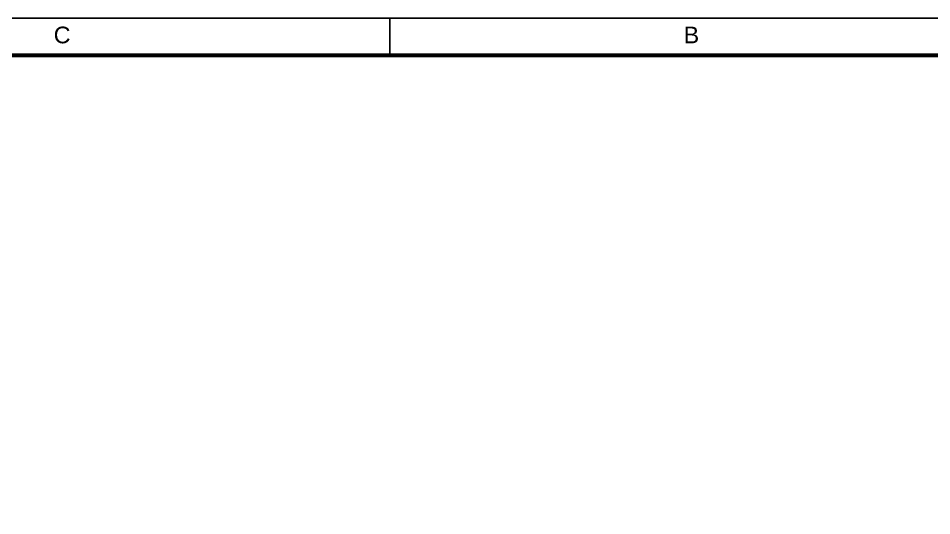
# Model space of a CAD drawing. Header units: millimetres. Extents: x 4762.7 to 4825.8, y 962.1 to 1006.6.
# Drawn here: x 4791.24 to 4809.73, y 996.54 to 1006.61 of the extents above; entities that cross this region are included whole.
import ezdxf
from ezdxf.enums import TextEntityAlignment as Align

# ---------------------------------------------------------------- set-up
doc = ezdxf.new("R2010")
doc.units = ezdxf.units.MM
doc.styles.add('ARIAL', font='arial.ttf', dxfattribs={"height": 2})

# ---------------------------------------------------------------- blocks, each defined once
blk = doc.blocks.new('PRANCHA')
at = {"color": 7}
blk.add_line((48.1, 58.4), (48.1, 59.4), dxfattribs=at)
blk.add_lwpolyline([(0, 0), (84.1, 0), (84.1, 59.4), (0, 59.4)], close=True, dxfattribs=at)
at = {"color": 1, "const_width": 0.1}
blk.add_lwpolyline([(2.5, 58.4), (83.1, 58.4), (83.1, 1), (2.5, 1)], close=True, dxfattribs=at)
at = {"color": 7, "linetype": 'Continuous', "style": 'ARIAL'}
for s, p in [('C', (39.25, 58.95)), ('B', (56.24, 58.95))]:
    blk.add_text(s, height=0.45, dxfattribs=at).set_placement(p, align=Align.MIDDLE)

msp = doc.modelspace()

# ---------------------------------------------------------------- block references
at = {"xscale": 0.75, "yscale": 0.75, "zscale": 0.75}
msp.add_blockref('PRANCHA', (4762.686, 962.058), dxfattribs=at)

doc.saveas('drawing.dxf')
